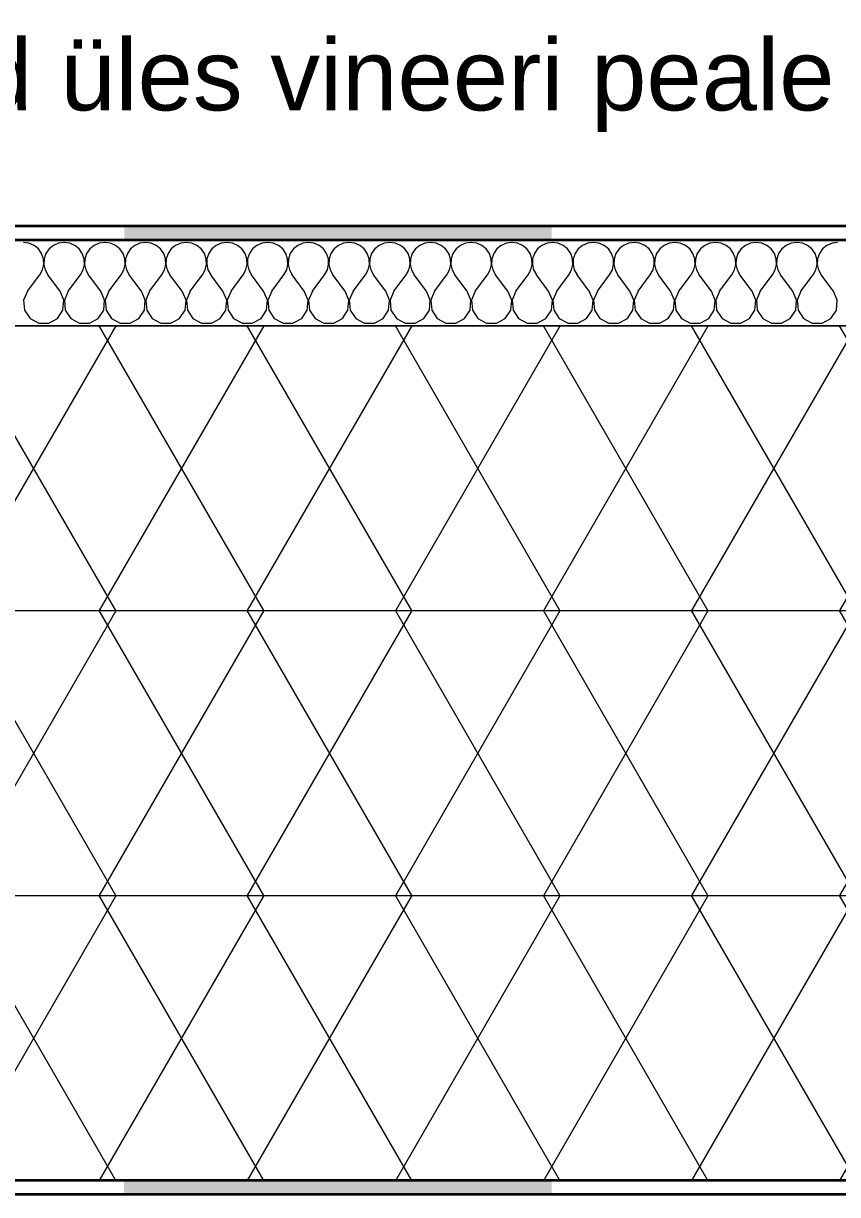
# Model space of a CAD drawing. Header units: millimetres. Extents: x 1192 to 3556, y 2820 to 4064.
# Drawn here: x 1464.8 to 1750.5, y 3300 to 3711.1 of the extents above; entities that cross this region are included whole.
import ezdxf

# ---------------------------------------------------------------- set-up
doc = ezdxf.new("R2010")
doc.units = ezdxf.units.MM
doc.header["$MEASUREMENT"] = 0
doc.linetypes.add('Wipeout_Contour', pattern=[1000, 0, -1000])
for name, color, linetype, lineweight in [('New_0_Pen_No__2', 8, 'Continuous', 15), ('New_Shell - Roof_Pen_No__1', 7, 'Continuous', 13), ('New_Shell - Roof_Pen_No__21', 7, 'Continuous', 35), ('Structural - Bearing_Pen_No__1', 7, 'Continuous', 13)]:
    doc.layers.add(name, color=color, linetype=linetype, lineweight=lineweight)
doc.layers.add('New_Shell - Roof', color=7, linetype='Continuous')
doc.layers.add('Structural - Bearing', color=7, linetype='Continuous')
doc.styles.add('GENERATED_STYLE_1', font='')
doc.styles.get('GENERATED_STYLE_1').set_extended_font_data('Arial')
doc.dimstyles.new('GENERATED_STYLE__4', dxfattribs={"dimtxt": 0.18, "dimasz": 18.24, "dimexe": 0.18, "dimexo": 0.0625, "dimgap": 0, "dimtad": 0, "dimtih": 1, "dimtoh": 1, "dimdec": 4, "dimzin": 0, "dimdsep": 46, "dimcen": 0.09, "dimadec": 0, "dimazin": 0, "dimtfac": 1, "dimtdec": 4, "dimtmove": 0, "dimatfit": 3, "dimldrblk": 'ARROWHEAD_5', "dimfxl": 0, "dimtolj": 1, "dimtzin": 0, "dimarcsym": 0})

# ---------------------------------------------------------------- blocks, each defined once
blk = doc.blocks.new('*X1')
at = {"layer": 'New_Shell - Roof_Pen_No__1', "color": 7, "linetype": 'Continuous', "lineweight": 13}
for p, q in [((1466.77, 3634.01), (1464.82, 3634.29)), ((1468.57, 3633.22), (1466.77, 3634.01)), ((1470.09, 3631.96), (1468.57, 3633.22)), ((1471.21, 3630.34), (1470.09, 3631.96)), ((1473.83, 3631.96), (1472.72, 3630.34)), ((1475.35, 3633.22), (1473.83, 3631.96)), ((1477.15, 3634.01), (1475.35, 3633.22)), ((1479.1, 3634.29), (1477.15, 3634.01)), ((1481.06, 3634.01), (1479.1, 3634.29)), ((1482.86, 3633.22), (1481.06, 3634.01)), ((1484.38, 3631.96), (1482.86, 3633.22)), ((1485.49, 3630.34), (1484.38, 3631.96)), ((1488.12, 3631.96), (1487, 3630.34)), ((1489.64, 3633.22), (1488.12, 3631.96)), ((1491.44, 3634.01), (1489.64, 3633.22)), ((1493.39, 3634.29), (1491.44, 3634.01)), ((1495.34, 3634.01), (1493.39, 3634.29)), ((1497.15, 3633.22), (1495.34, 3634.01)), ((1498.66, 3631.96), (1497.15, 3633.22)), ((1499.78, 3630.34), (1498.66, 3631.96)), ((1502.4, 3631.96), (1501.29, 3630.34)), ((1503.92, 3633.22), (1502.4, 3631.96)), ((1505.72, 3634.01), (1503.92, 3633.22)), ((1507.68, 3634.29), (1505.72, 3634.01)), ((1509.63, 3634.01), (1507.68, 3634.29)), ((1511.43, 3633.22), (1509.63, 3634.01)), ((1512.95, 3631.96), (1511.43, 3633.22)), ((1514.06, 3630.34), (1512.95, 3631.96)), ((1516.69, 3631.96), (1515.57, 3630.34)), ((1518.21, 3633.22), (1516.69, 3631.96)), ((1520.01, 3634.01), (1518.21, 3633.22)), ((1521.96, 3634.29), (1520.01, 3634.01)), ((1523.91, 3634.01), (1521.96, 3634.29)), ((1525.72, 3633.22), (1523.91, 3634.01)), ((1527.23, 3631.96), (1525.72, 3633.22)), ((1528.35, 3630.34), (1527.23, 3631.96)), ((1530.97, 3631.96), (1529.86, 3630.34)), ((1532.49, 3633.22), (1530.97, 3631.96)), ((1534.3, 3634.01), (1532.49, 3633.22)), ((1536.25, 3634.29), (1534.3, 3634.01)), ((1538.2, 3634.01), (1536.25, 3634.29)), ((1540, 3633.22), (1538.2, 3634.01)), ((1541.52, 3631.96), (1540, 3633.22)), ((1542.64, 3630.34), (1541.52, 3631.96)), ((1545.26, 3631.96), (1544.14, 3630.34)), ((1546.78, 3633.22), (1545.26, 3631.96)), ((1548.58, 3634.01), (1546.78, 3633.22)), ((1550.53, 3634.29), (1548.58, 3634.01)), ((1552.49, 3634.01), (1550.53, 3634.29)), ((1554.29, 3633.22), (1552.49, 3634.01)), ((1555.81, 3631.96), (1554.29, 3633.22)), ((1556.92, 3630.34), (1555.81, 3631.96)), ((1559.55, 3631.96), (1558.43, 3630.34)), ((1561.06, 3633.22), (1559.55, 3631.96)), ((1562.87, 3634.01), (1561.06, 3633.22)), ((1564.82, 3634.29), (1562.87, 3634.01)), ((1566.77, 3634.01), (1564.82, 3634.29)), ((1568.57, 3633.22), (1566.77, 3634.01)), ((1570.09, 3631.96), (1568.57, 3633.22)), ((1571.21, 3630.34), (1570.09, 3631.96)), ((1573.83, 3631.96), (1572.72, 3630.34)), ((1575.35, 3633.22), (1573.83, 3631.96)), ((1577.15, 3634.01), (1575.35, 3633.22)), ((1579.1, 3634.29), (1577.15, 3634.01)), ((1581.06, 3634.01), (1579.1, 3634.29)), ((1582.86, 3633.22), (1581.06, 3634.01)), ((1584.38, 3631.96), (1582.86, 3633.22)), ((1585.49, 3630.34), (1584.38, 3631.96)), ((1588.12, 3631.96), (1587, 3630.34)), ((1589.64, 3633.22), (1588.12, 3631.96)), ((1591.44, 3634.01), (1589.64, 3633.22)), ((1593.39, 3634.29), (1591.44, 3634.01)), ((1595.34, 3634.01), (1593.39, 3634.29)), ((1597.15, 3633.22), (1595.34, 3634.01)), ((1598.66, 3631.96), (1597.15, 3633.22)), ((1599.78, 3630.34), (1598.66, 3631.96)), ((1602.4, 3631.96), (1601.29, 3630.34)), ((1603.92, 3633.22), (1602.4, 3631.96)), ((1605.72, 3634.01), (1603.92, 3633.22)), ((1607.68, 3634.29), (1605.72, 3634.01)), ((1609.63, 3634.01), (1607.68, 3634.29)), ((1611.43, 3633.22), (1609.63, 3634.01)), ((1612.95, 3631.96), (1611.43, 3633.22)), ((1614.06, 3630.34), (1612.95, 3631.96)), ((1616.69, 3631.96), (1615.57, 3630.34)), ((1618.21, 3633.22), (1616.69, 3631.96)), ((1620.01, 3634.01), (1618.21, 3633.22)), ((1621.96, 3634.29), (1620.01, 3634.01)), ((1623.91, 3634.01), (1621.96, 3634.29)), ((1625.72, 3633.22), (1623.91, 3634.01)), ((1627.23, 3631.96), (1625.72, 3633.22)), ((1628.35, 3630.34), (1627.23, 3631.96)), ((1630.97, 3631.96), (1629.86, 3630.34)), ((1632.49, 3633.22), (1630.97, 3631.96)), ((1634.3, 3634.01), (1632.49, 3633.22)), ((1636.25, 3634.29), (1634.3, 3634.01)), ((1638.2, 3634.01), (1636.25, 3634.29)), ((1640, 3633.22), (1638.2, 3634.01)), ((1641.52, 3631.96), (1640, 3633.22)), ((1642.64, 3630.34), (1641.52, 3631.96)), ((1645.26, 3631.96), (1644.14, 3630.34)), ((1646.78, 3633.22), (1645.26, 3631.96)), ((1648.58, 3634.01), (1646.78, 3633.22)), ((1650.53, 3634.29), (1648.58, 3634.01)), ((1652.49, 3634.01), (1650.53, 3634.29)), ((1654.29, 3633.22), (1652.49, 3634.01)), ((1655.81, 3631.96), (1654.29, 3633.22)), ((1656.92, 3630.34), (1655.81, 3631.96)), ((1659.55, 3631.96), (1658.43, 3630.34)), ((1661.06, 3633.22), (1659.55, 3631.96)), ((1662.87, 3634.01), (1661.06, 3633.22)), ((1664.82, 3634.29), (1662.87, 3634.01)), ((1666.77, 3634.01), (1664.82, 3634.29)), ((1668.57, 3633.22), (1666.77, 3634.01)), ((1670.09, 3631.96), (1668.57, 3633.22)), ((1671.21, 3630.34), (1670.09, 3631.96)), ((1673.83, 3631.96), (1672.72, 3630.34)), ((1675.35, 3633.22), (1673.83, 3631.96)), ((1677.15, 3634.01), (1675.35, 3633.22)), ((1679.1, 3634.29), (1677.15, 3634.01)), ((1681.06, 3634.01), (1679.1, 3634.29)), ((1682.86, 3633.22), (1681.06, 3634.01)), ((1684.38, 3631.96), (1682.86, 3633.22)), ((1685.49, 3630.34), (1684.38, 3631.96)), ((1688.12, 3631.96), (1687, 3630.34)), ((1689.64, 3633.22), (1688.12, 3631.96)), ((1691.44, 3634.01), (1689.64, 3633.22)), ((1693.39, 3634.29), (1691.44, 3634.01)), ((1695.34, 3634.01), (1693.39, 3634.29)), ((1697.15, 3633.22), (1695.34, 3634.01)), ((1698.66, 3631.96), (1697.15, 3633.22)), ((1699.78, 3630.34), (1698.66, 3631.96)), ((1702.4, 3631.96), (1701.29, 3630.34)), ((1703.92, 3633.22), (1702.4, 3631.96)), ((1705.72, 3634.01), (1703.92, 3633.22)), ((1707.68, 3634.29), (1705.72, 3634.01)), ((1709.63, 3634.01), (1707.68, 3634.29)), ((1711.43, 3633.22), (1709.63, 3634.01)), ((1712.95, 3631.96), (1711.43, 3633.22)), ((1714.06, 3630.34), (1712.95, 3631.96)), ((1716.69, 3631.96), (1715.57, 3630.34)), ((1718.21, 3633.22), (1716.69, 3631.96)), ((1720.01, 3634.01), (1718.21, 3633.22)), ((1721.96, 3634.29), (1720.01, 3634.01)), ((1723.91, 3634.01), (1721.96, 3634.29)), ((1725.72, 3633.22), (1723.91, 3634.01)), ((1727.23, 3631.96), (1725.72, 3633.22)), ((1728.35, 3630.34), (1727.23, 3631.96)), ((1730.97, 3631.96), (1729.86, 3630.34)), ((1732.49, 3633.22), (1730.97, 3631.96)), ((1734.3, 3634.01), (1732.49, 3633.22)), ((1736.25, 3634.29), (1734.3, 3634.01)), ((1738.2, 3634.01), (1736.25, 3634.29)), ((1740, 3633.22), (1738.2, 3634.01)), ((1741.52, 3631.96), (1740, 3633.22)), ((1742.64, 3630.34), (1741.52, 3631.96)), ((1745.26, 3631.96), (1744.14, 3630.34)), ((1746.78, 3633.22), (1745.26, 3631.96)), ((1748.58, 3634.01), (1746.78, 3633.22)), ((1750.53, 3634.29), (1748.58, 3634.01)), ((1471.84, 3628.47), (1471.21, 3630.34)), ((1471.49, 3624.58), (1471.93, 3626.5)), ((1471.93, 3626.5), (1471.84, 3628.47)), ((1472.09, 3628.47), (1471.99, 3626.5)), ((1471.99, 3626.5), (1472.44, 3624.58)), ((1472.72, 3630.34), (1472.09, 3628.47)), ((1486.12, 3628.47), (1485.49, 3630.34)), ((1485.77, 3624.58), (1486.22, 3626.5)), ((1486.22, 3626.5), (1486.12, 3628.47)), ((1486.37, 3628.47), (1486.28, 3626.5)), ((1486.28, 3626.5), (1486.72, 3624.58)), ((1487, 3630.34), (1486.37, 3628.47)), ((1500.41, 3628.47), (1499.78, 3630.34)), ((1500.06, 3624.58), (1500.5, 3626.5)), ((1500.5, 3626.5), (1500.41, 3628.47)), ((1500.66, 3628.47), (1500.56, 3626.5)), ((1500.56, 3626.5), (1501.01, 3624.58)), ((1501.29, 3630.34), (1500.66, 3628.47)), ((1514.69, 3628.47), (1514.06, 3630.34)), ((1514.34, 3624.58), (1514.79, 3626.5)), ((1514.79, 3626.5), (1514.69, 3628.47)), ((1514.94, 3628.47), (1514.85, 3626.5)), ((1514.85, 3626.5), (1515.29, 3624.58)), ((1515.57, 3630.34), (1514.94, 3628.47)), ((1528.98, 3628.47), (1528.35, 3630.34)), ((1528.63, 3624.58), (1529.08, 3626.5)), ((1529.08, 3626.5), (1528.98, 3628.47)), ((1529.23, 3628.47), (1529.13, 3626.5)), ((1529.13, 3626.5), (1529.58, 3624.58)), ((1529.86, 3630.34), (1529.23, 3628.47)), ((1543.27, 3628.47), (1542.64, 3630.34)), ((1542.92, 3624.58), (1543.36, 3626.5)), ((1543.36, 3626.5), (1543.27, 3628.47)), ((1543.51, 3628.47), (1543.42, 3626.5)), ((1543.42, 3626.5), (1543.87, 3624.58)), ((1544.14, 3630.34), (1543.51, 3628.47)), ((1557.55, 3628.47), (1556.92, 3630.34)), ((1557.2, 3624.58), (1557.65, 3626.5)), ((1557.65, 3626.5), (1557.55, 3628.47)), ((1557.8, 3628.47), (1557.7, 3626.5)), ((1557.7, 3626.5), (1558.15, 3624.58)), ((1558.43, 3630.34), (1557.8, 3628.47)), ((1571.84, 3628.47), (1571.21, 3630.34)), ((1571.49, 3624.58), (1571.93, 3626.5)), ((1571.93, 3626.5), (1571.84, 3628.47)), ((1572.09, 3628.47), (1571.99, 3626.5)), ((1571.99, 3626.5), (1572.44, 3624.58)), ((1572.72, 3630.34), (1572.09, 3628.47)), ((1586.12, 3628.47), (1585.49, 3630.34)), ((1585.77, 3624.58), (1586.22, 3626.5)), ((1586.22, 3626.5), (1586.12, 3628.47)), ((1586.37, 3628.47), (1586.28, 3626.5)), ((1586.28, 3626.5), (1586.72, 3624.58)), ((1587, 3630.34), (1586.37, 3628.47)), ((1600.41, 3628.47), (1599.78, 3630.34)), ((1600.06, 3624.58), (1600.5, 3626.5)), ((1600.5, 3626.5), (1600.41, 3628.47)), ((1600.66, 3628.47), (1600.56, 3626.5)), ((1600.56, 3626.5), (1601.01, 3624.58)), ((1601.29, 3630.34), (1600.66, 3628.47)), ((1614.69, 3628.47), (1614.06, 3630.34)), ((1614.34, 3624.58), (1614.79, 3626.5)), ((1614.79, 3626.5), (1614.69, 3628.47)), ((1614.94, 3628.47), (1614.85, 3626.5)), ((1614.85, 3626.5), (1615.29, 3624.58)), ((1615.57, 3630.34), (1614.94, 3628.47)), ((1628.98, 3628.47), (1628.35, 3630.34)), ((1628.63, 3624.58), (1629.08, 3626.5)), ((1629.08, 3626.5), (1628.98, 3628.47)), ((1629.23, 3628.47), (1629.13, 3626.5)), ((1629.13, 3626.5), (1629.58, 3624.58)), ((1629.86, 3630.34), (1629.23, 3628.47)), ((1643.27, 3628.47), (1642.64, 3630.34)), ((1642.92, 3624.58), (1643.36, 3626.5)), ((1643.36, 3626.5), (1643.27, 3628.47)), ((1643.51, 3628.47), (1643.42, 3626.5)), ((1643.42, 3626.5), (1643.87, 3624.58)), ((1644.14, 3630.34), (1643.51, 3628.47)), ((1657.55, 3628.47), (1656.92, 3630.34)), ((1657.2, 3624.58), (1657.65, 3626.5)), ((1657.65, 3626.5), (1657.55, 3628.47)), ((1657.8, 3628.47), (1657.7, 3626.5)), ((1657.7, 3626.5), (1658.15, 3624.58)), ((1658.43, 3630.34), (1657.8, 3628.47)), ((1671.84, 3628.47), (1671.21, 3630.34)), ((1671.49, 3624.58), (1671.93, 3626.5)), ((1671.93, 3626.5), (1671.84, 3628.47)), ((1672.09, 3628.47), (1671.99, 3626.5)), ((1671.99, 3626.5), (1672.44, 3624.58)), ((1672.72, 3630.34), (1672.09, 3628.47)), ((1686.12, 3628.47), (1685.49, 3630.34)), ((1685.77, 3624.58), (1686.22, 3626.5)), ((1686.22, 3626.5), (1686.12, 3628.47)), ((1686.37, 3628.47), (1686.28, 3626.5)), ((1686.28, 3626.5), (1686.72, 3624.58)), ((1687, 3630.34), (1686.37, 3628.47)), ((1700.41, 3628.47), (1699.78, 3630.34)), ((1700.06, 3624.58), (1700.5, 3626.5)), ((1700.5, 3626.5), (1700.41, 3628.47)), ((1700.66, 3628.47), (1700.56, 3626.5)), ((1700.56, 3626.5), (1701.01, 3624.58)), ((1701.29, 3630.34), (1700.66, 3628.47)), ((1714.69, 3628.47), (1714.06, 3630.34)), ((1714.34, 3624.58), (1714.79, 3626.5)), ((1714.79, 3626.5), (1714.69, 3628.47)), ((1714.94, 3628.47), (1714.85, 3626.5)), ((1714.85, 3626.5), (1715.29, 3624.58)), ((1715.57, 3630.34), (1714.94, 3628.47)), ((1728.98, 3628.47), (1728.35, 3630.34)), ((1728.63, 3624.58), (1729.08, 3626.5)), ((1729.08, 3626.5), (1728.98, 3628.47)), ((1729.23, 3628.47), (1729.13, 3626.5)), ((1729.13, 3626.5), (1729.58, 3624.58)), ((1729.86, 3630.34), (1729.23, 3628.47)), ((1743.27, 3628.47), (1742.64, 3630.34)), ((1742.92, 3624.58), (1743.36, 3626.5)), ((1743.36, 3626.5), (1743.27, 3628.47)), ((1743.51, 3628.47), (1743.42, 3626.5)), ((1743.42, 3626.5), (1743.87, 3624.58)), ((1744.14, 3630.34), (1743.51, 3628.47)), ((1466.25, 3617.14), (1470.53, 3622.86)), ((1470.53, 3622.86), (1471.49, 3624.58)), ((1472.44, 3624.58), (1473.39, 3622.86)), ((1477.68, 3617.14), (1473.39, 3622.86)), ((1480.53, 3617.14), (1484.82, 3622.86)), ((1484.82, 3622.86), (1485.77, 3624.58)), ((1486.72, 3624.58), (1487.68, 3622.86)), ((1491.96, 3617.14), (1487.68, 3622.86)), ((1494.82, 3617.14), (1499.1, 3622.86)), ((1499.1, 3622.86), (1500.06, 3624.58)), ((1501.01, 3624.58), (1501.96, 3622.86)), ((1506.25, 3617.14), (1501.96, 3622.86)), ((1509.1, 3617.14), (1513.39, 3622.86)), ((1513.39, 3622.86), (1514.34, 3624.58)), ((1515.29, 3624.58), (1516.25, 3622.86)), ((1520.53, 3617.14), (1516.25, 3622.86)), ((1523.39, 3617.14), (1527.68, 3622.86)), ((1527.68, 3622.86), (1528.63, 3624.58)), ((1529.58, 3624.58), (1530.53, 3622.86)), ((1534.82, 3617.14), (1530.53, 3622.86)), ((1537.68, 3617.14), (1541.96, 3622.86)), ((1541.96, 3622.86), (1542.92, 3624.58)), ((1543.87, 3624.58), (1544.82, 3622.86)), ((1549.1, 3617.14), (1544.82, 3622.86)), ((1551.96, 3617.14), (1556.25, 3622.86)), ((1556.25, 3622.86), (1557.2, 3624.58)), ((1558.15, 3624.58), (1559.1, 3622.86)), ((1563.39, 3617.14), (1559.1, 3622.86)), ((1566.25, 3617.14), (1570.53, 3622.86)), ((1570.53, 3622.86), (1571.49, 3624.58)), ((1572.44, 3624.58), (1573.39, 3622.86)), ((1577.68, 3617.14), (1573.39, 3622.86)), ((1580.53, 3617.14), (1584.82, 3622.86)), ((1584.82, 3622.86), (1585.77, 3624.58)), ((1586.72, 3624.58), (1587.68, 3622.86)), ((1591.96, 3617.14), (1587.68, 3622.86)), ((1594.82, 3617.14), (1599.1, 3622.86)), ((1599.1, 3622.86), (1600.06, 3624.58)), ((1601.01, 3624.58), (1601.96, 3622.86)), ((1606.25, 3617.14), (1601.96, 3622.86)), ((1609.1, 3617.14), (1613.39, 3622.86)), ((1613.39, 3622.86), (1614.34, 3624.58)), ((1615.29, 3624.58), (1616.25, 3622.86)), ((1620.53, 3617.14), (1616.25, 3622.86)), ((1623.39, 3617.14), (1627.68, 3622.86)), ((1627.68, 3622.86), (1628.63, 3624.58)), ((1629.58, 3624.58), (1630.53, 3622.86)), ((1634.82, 3617.14), (1630.53, 3622.86)), ((1637.68, 3617.14), (1641.96, 3622.86)), ((1641.96, 3622.86), (1642.92, 3624.58)), ((1643.87, 3624.58), (1644.82, 3622.86)), ((1649.1, 3617.14), (1644.82, 3622.86)), ((1651.96, 3617.14), (1656.25, 3622.86)), ((1656.25, 3622.86), (1657.2, 3624.58)), ((1658.15, 3624.58), (1659.1, 3622.86)), ((1663.39, 3617.14), (1659.1, 3622.86)), ((1666.25, 3617.14), (1670.53, 3622.86)), ((1670.53, 3622.86), (1671.49, 3624.58)), ((1672.44, 3624.58), (1673.39, 3622.86)), ((1677.68, 3617.14), (1673.39, 3622.86)), ((1680.53, 3617.14), (1684.82, 3622.86)), ((1684.82, 3622.86), (1685.77, 3624.58)), ((1686.72, 3624.58), (1687.68, 3622.86)), ((1691.96, 3617.14), (1687.68, 3622.86)), ((1694.82, 3617.14), (1699.1, 3622.86)), ((1699.1, 3622.86), (1700.06, 3624.58)), ((1701.01, 3624.58), (1701.96, 3622.86)), ((1706.25, 3617.14), (1701.96, 3622.86)), ((1709.1, 3617.14), (1713.39, 3622.86)), ((1713.39, 3622.86), (1714.34, 3624.58)), ((1715.29, 3624.58), (1716.25, 3622.86)), ((1720.53, 3617.14), (1716.25, 3622.86)), ((1723.39, 3617.14), (1727.68, 3622.86)), ((1727.68, 3622.86), (1728.63, 3624.58)), ((1729.58, 3624.58), (1730.53, 3622.86)), ((1734.82, 3617.14), (1730.53, 3622.86)), ((1737.68, 3617.14), (1741.96, 3622.86)), ((1741.96, 3622.86), (1742.92, 3624.58)), ((1743.87, 3624.58), (1744.82, 3622.86)), ((1749.1, 3617.14), (1744.82, 3622.86)), ((1466.25, 3617.14), (1464.9, 3613.93)), ((1464.9, 3613.93), (1465.23, 3610.47)), ((1479.02, 3613.93), (1477.68, 3617.14)), ((1478.69, 3610.47), (1479.02, 3613.93)), ((1480.53, 3617.14), (1479.19, 3613.93)), ((1479.19, 3613.93), (1479.52, 3610.47)), ((1493.31, 3613.93), (1491.96, 3617.14)), ((1492.98, 3610.47), (1493.31, 3613.93)), ((1494.82, 3617.14), (1493.47, 3613.93)), ((1493.47, 3613.93), (1493.8, 3610.47)), ((1507.59, 3613.93), (1506.25, 3617.14)), ((1507.27, 3610.47), (1507.59, 3613.93)), ((1509.1, 3617.14), (1507.76, 3613.93)), ((1507.76, 3613.93), (1508.09, 3610.47)), ((1521.88, 3613.93), (1520.53, 3617.14)), ((1521.55, 3610.47), (1521.88, 3613.93)), ((1523.39, 3617.14), (1522.04, 3613.93)), ((1522.04, 3613.93), (1522.37, 3610.47)), ((1536.17, 3613.93), (1534.82, 3617.14)), ((1535.84, 3610.47), (1536.17, 3613.93)), ((1537.68, 3617.14), (1536.33, 3613.93)), ((1536.33, 3613.93), (1536.66, 3610.47)), ((1550.45, 3613.93), (1549.1, 3617.14)), ((1550.12, 3610.47), (1550.45, 3613.93)), ((1551.96, 3617.14), (1550.62, 3613.93)), ((1550.62, 3613.93), (1550.94, 3610.47)), ((1564.74, 3613.93), (1563.39, 3617.14)), ((1564.41, 3610.47), (1564.74, 3613.93)), ((1566.25, 3617.14), (1564.9, 3613.93)), ((1564.9, 3613.93), (1565.23, 3610.47)), ((1579.02, 3613.93), (1577.68, 3617.14)), ((1578.69, 3610.47), (1579.02, 3613.93)), ((1580.53, 3617.14), (1579.19, 3613.93)), ((1579.19, 3613.93), (1579.52, 3610.47)), ((1593.31, 3613.93), (1591.96, 3617.14)), ((1592.98, 3610.47), (1593.31, 3613.93)), ((1594.82, 3617.14), (1593.47, 3613.93)), ((1593.47, 3613.93), (1593.8, 3610.47)), ((1607.59, 3613.93), (1606.25, 3617.14)), ((1607.27, 3610.47), (1607.59, 3613.93)), ((1609.1, 3617.14), (1607.76, 3613.93)), ((1607.76, 3613.93), (1608.09, 3610.47)), ((1621.88, 3613.93), (1620.53, 3617.14)), ((1621.55, 3610.47), (1621.88, 3613.93)), ((1623.39, 3617.14), (1622.04, 3613.93)), ((1622.04, 3613.93), (1622.37, 3610.47)), ((1636.17, 3613.93), (1634.82, 3617.14)), ((1635.84, 3610.47), (1636.17, 3613.93)), ((1637.68, 3617.14), (1636.33, 3613.93)), ((1636.33, 3613.93), (1636.66, 3610.47)), ((1650.45, 3613.93), (1649.1, 3617.14)), ((1650.12, 3610.47), (1650.45, 3613.93)), ((1651.96, 3617.14), (1650.62, 3613.93)), ((1650.62, 3613.93), (1650.94, 3610.47)), ((1664.74, 3613.93), (1663.39, 3617.14)), ((1664.41, 3610.47), (1664.74, 3613.93)), ((1666.25, 3617.14), (1664.9, 3613.93)), ((1664.9, 3613.93), (1665.23, 3610.47)), ((1679.02, 3613.93), (1677.68, 3617.14)), ((1678.69, 3610.47), (1679.02, 3613.93)), ((1680.53, 3617.14), (1679.19, 3613.93)), ((1679.19, 3613.93), (1679.52, 3610.47)), ((1693.31, 3613.93), (1691.96, 3617.14)), ((1692.98, 3610.47), (1693.31, 3613.93)), ((1694.82, 3617.14), (1693.47, 3613.93)), ((1693.47, 3613.93), (1693.8, 3610.47)), ((1707.59, 3613.93), (1706.25, 3617.14)), ((1707.27, 3610.47), (1707.59, 3613.93)), ((1709.1, 3617.14), (1707.76, 3613.93)), ((1707.76, 3613.93), (1708.09, 3610.47)), ((1721.88, 3613.93), (1720.53, 3617.14)), ((1721.55, 3610.47), (1721.88, 3613.93)), ((1723.39, 3617.14), (1722.04, 3613.93)), ((1722.04, 3613.93), (1722.37, 3610.47)), ((1736.17, 3613.93), (1734.82, 3617.14)), ((1735.84, 3610.47), (1736.17, 3613.93)), ((1737.68, 3617.14), (1736.33, 3613.93)), ((1736.33, 3613.93), (1736.66, 3610.47)), ((1750.45, 3613.93), (1749.1, 3617.14)), ((1750.12, 3610.47), (1750.45, 3613.93)), ((1465.23, 3610.47), (1467.16, 3607.57)), ((1476.77, 3607.57), (1478.69, 3610.47)), ((1479.52, 3610.47), (1481.44, 3607.57)), ((1491.05, 3607.57), (1492.98, 3610.47)), ((1493.8, 3610.47), (1495.73, 3607.57)), ((1505.34, 3607.57), (1507.27, 3610.47)), ((1508.09, 3610.47), (1510.01, 3607.57)), ((1519.63, 3607.57), (1521.55, 3610.47)), ((1522.37, 3610.47), (1524.3, 3607.57)), ((1533.91, 3607.57), (1535.84, 3610.47)), ((1536.66, 3610.47), (1538.58, 3607.57)), ((1548.2, 3607.57), (1550.12, 3610.47)), ((1550.94, 3610.47), (1552.87, 3607.57)), ((1562.48, 3607.57), (1564.41, 3610.47)), ((1565.23, 3610.47), (1567.16, 3607.57)), ((1576.77, 3607.57), (1578.69, 3610.47)), ((1579.52, 3610.47), (1581.44, 3607.57)), ((1591.05, 3607.57), (1592.98, 3610.47)), ((1593.8, 3610.47), (1595.73, 3607.57)), ((1605.34, 3607.57), (1607.27, 3610.47)), ((1608.09, 3610.47), (1610.01, 3607.57)), ((1619.63, 3607.57), (1621.55, 3610.47)), ((1622.37, 3610.47), (1624.3, 3607.57)), ((1633.91, 3607.57), (1635.84, 3610.47)), ((1636.66, 3610.47), (1638.58, 3607.57)), ((1648.2, 3607.57), (1650.12, 3610.47)), ((1650.94, 3610.47), (1652.87, 3607.57)), ((1662.48, 3607.57), (1664.41, 3610.47)), ((1665.23, 3610.47), (1667.16, 3607.57)), ((1676.77, 3607.57), (1678.69, 3610.47)), ((1679.52, 3610.47), (1681.44, 3607.57)), ((1691.05, 3607.57), (1692.98, 3610.47)), ((1693.8, 3610.47), (1695.73, 3607.57)), ((1705.34, 3607.57), (1707.27, 3610.47)), ((1708.09, 3610.47), (1710.01, 3607.57)), ((1719.63, 3607.57), (1721.55, 3610.47)), ((1722.37, 3610.47), (1724.3, 3607.57)), ((1733.91, 3607.57), (1735.84, 3610.47)), ((1736.66, 3610.47), (1738.58, 3607.57)), ((1748.2, 3607.57), (1750.12, 3610.47)), ((1467.16, 3607.57), (1470.22, 3605.93)), ((1470.22, 3605.93), (1473.7, 3605.93)), ((1473.7, 3605.93), (1476.77, 3607.57)), ((1481.44, 3607.57), (1484.51, 3605.93)), ((1484.51, 3605.93), (1487.99, 3605.93)), ((1487.99, 3605.93), (1491.05, 3607.57)), ((1495.73, 3607.57), (1498.79, 3605.93)), ((1498.79, 3605.93), (1502.27, 3605.93)), ((1502.27, 3605.93), (1505.34, 3607.57)), ((1510.01, 3607.57), (1513.08, 3605.93)), ((1513.08, 3605.93), (1516.56, 3605.93)), ((1516.56, 3605.93), (1519.63, 3607.57)), ((1524.3, 3607.57), (1527.36, 3605.93)), ((1527.36, 3605.93), (1530.84, 3605.93)), ((1530.84, 3605.93), (1533.91, 3607.57)), ((1538.58, 3607.57), (1541.65, 3605.93)), ((1541.65, 3605.93), (1545.13, 3605.93)), ((1545.13, 3605.93), (1548.2, 3607.57)), ((1552.87, 3607.57), (1555.94, 3605.93)), ((1555.94, 3605.93), (1559.42, 3605.93)), ((1559.42, 3605.93), (1562.48, 3607.57)), ((1567.16, 3607.57), (1570.22, 3605.93)), ((1570.22, 3605.93), (1573.7, 3605.93)), ((1573.7, 3605.93), (1576.77, 3607.57)), ((1581.44, 3607.57), (1584.51, 3605.93)), ((1584.51, 3605.93), (1587.99, 3605.93)), ((1587.99, 3605.93), (1591.05, 3607.57)), ((1595.73, 3607.57), (1598.79, 3605.93)), ((1598.79, 3605.93), (1602.27, 3605.93)), ((1602.27, 3605.93), (1605.34, 3607.57)), ((1610.01, 3607.57), (1613.08, 3605.93)), ((1613.08, 3605.93), (1616.56, 3605.93)), ((1616.56, 3605.93), (1619.63, 3607.57)), ((1624.3, 3607.57), (1627.36, 3605.93)), ((1627.36, 3605.93), (1630.84, 3605.93)), ((1630.84, 3605.93), (1633.91, 3607.57)), ((1638.58, 3607.57), (1641.65, 3605.93)), ((1641.65, 3605.93), (1645.13, 3605.93)), ((1645.13, 3605.93), (1648.2, 3607.57)), ((1652.87, 3607.57), (1655.94, 3605.93)), ((1655.94, 3605.93), (1659.42, 3605.93)), ((1659.42, 3605.93), (1662.48, 3607.57)), ((1667.16, 3607.57), (1670.22, 3605.93)), ((1670.22, 3605.93), (1673.7, 3605.93)), ((1673.7, 3605.93), (1676.77, 3607.57)), ((1681.44, 3607.57), (1684.51, 3605.93)), ((1684.51, 3605.93), (1687.99, 3605.93)), ((1687.99, 3605.93), (1691.05, 3607.57)), ((1695.73, 3607.57), (1698.79, 3605.93)), ((1698.79, 3605.93), (1702.27, 3605.93)), ((1702.27, 3605.93), (1705.34, 3607.57)), ((1710.01, 3607.57), (1713.08, 3605.93)), ((1713.08, 3605.93), (1716.56, 3605.93)), ((1716.56, 3605.93), (1719.63, 3607.57)), ((1724.3, 3607.57), (1727.36, 3605.93)), ((1727.36, 3605.93), (1730.84, 3605.93)), ((1730.84, 3605.93), (1733.91, 3607.57)), ((1738.58, 3607.57), (1741.65, 3605.93)), ((1741.65, 3605.93), (1745.13, 3605.93)), ((1745.13, 3605.93), (1748.2, 3607.57))]:
    blk.add_line(p, q, dxfattribs=at)
blk = doc.blocks.new('*X2')
at = {"layer": 'New_Shell - Roof', "linetype": 'Continuous', "lineweight": 0, "true_color": 0x000000}
blk.add_hatch(color=18, dxfattribs=at).paths.add_polyline_path([(1500.18, 3635), (1650.18, 3635), (1650.18, 3640), (1500.18, 3640)])
blk = doc.blocks.new('*X3')
at = {"layer": 'New_Shell - Roof', "linetype": 'Continuous', "lineweight": 0, "true_color": 0x000000}
for points in [[(1500.17, 3305), (1500.17, 3300.04), (1650.17, 3300.04), (1650.17, 3305)], [(1650.16, 3300.04), (1500.16, 3300.04), (1500.16, 3300), (1650.16, 3300)]]:
    blk.add_hatch(color=18, dxfattribs=at).paths.add_polyline_path(points)
blk = doc.blocks.new('ARROWHEAD_5')
at = {"linetype": 'Continuous', "lineweight": 0}
blk.add_hatch(color=0, dxfattribs=at).paths.add_polyline_path([(-1, 0.2679), (0, 0), (-1, -0.2679)])
at = {"color": 0, "linetype": 'Continuous', "lineweight": 0}
blk.add_line((0, 0), (-1, 0), dxfattribs=at)

msp = doc.modelspace()

# ---------------------------------------------------------------- linework, layer by layer
at = {"layer": 'New_Shell - Roof_Pen_No__21', "color": 7, "linetype": 'Continuous', "lineweight": 35}
for p, q in [((2243.9416, 3640), (1192.4772, 3640)), ((2268.7224, 3635), (1192.4772, 3635)), ((2268.7224, 3300), (1192.4772, 3300))]:
    msp.add_line(p, q, dxfattribs=at)

# ---------------------------------------------------------------- block references
at = {"layer": 'New_Shell - Roof_Pen_No__1', "color": 7, "linetype": 'Continuous', "lineweight": 13}
msp.add_blockref('*X2', (0, 0), dxfattribs=at)

# ---------------------------------------------------------------- texts
at = {"layer": 'New_0_Pen_No__2', "color": 8, "linetype": 'Continuous', "lineweight": 15, "insert": (1250.557, 3673.0806), "char_height": 25, "attachment_point": 7, "style": 'GENERATED_STYLE_1'}
msp.add_mtext('\\A1;{\\pql;\\fArial|b0|i0|c0|p34;SBS pööratud üles vineeri peale \\fArial|b0|i0|c0|p34;min. 300mm}', dxfattribs=at)

# ---------------------------------------------------------------- leaders
at = {"layer": 'New_0_Pen_No__2', "color": 8, "linetype": 'Continuous', "lineweight": 15, "annotation_type": 0, "has_hookline": 1, "hookline_direction": 1, "text_width": 622.55}
msp.add_leader([(2282.5127, 3647.1566), (2203.1679, 3720.9205), (1873.107, 3720.9205)], dimstyle='GENERATED_STYLE__4', dxfattribs=at)

# ---------------------------------------------------------------- wipeouts: each hides what was drawn before it
at = {"color": 254, "linetype": 'Wipeout_Contour', "lineweight": 0, "ltscale": 19275.430859}
msp.add_wipeout([(1192.4772, 3405), (1192.4772, 3305), (2241.3018, 3305), (2288.3729, 3352.0711), (2288.3729, 3405)], dxfattribs=at).dxf.layer = 'Structural - Bearing'

# ---------------------------------------------------------------- next in the draw order: hatches: boundary and pattern name
at = {"layer": 'Structural - Bearing_Pen_No__1', "linetype": 'Continuous', "lineweight": 13}
h = msp.add_hatch(dxfattribs=at)
h.set_pattern_fill('Batt_Insulation_0001', style=0, pattern_type=2)
h.set_pattern_definition([(60, (1312.477, 3804.864), (-38.9711, 22.5), []), (120, (1312.477, 3804.864), (38.9711, 22.5), [])])
h.paths.add_polyline_path([(1192.4772, 3405), (1192.4772, 3305), (2241.3018, 3305), (2288.3729, 3352.0711), (2288.3729, 3405)])

# ---------------------------------------------------------------- next in the draw order: linework, layer by layer
at = {"layer": 'New_Shell - Roof_Pen_No__21', "color": 7, "linetype": 'Continuous', "lineweight": 35}
msp.add_line((2248.3729, 3305), (1192.4772, 3305), dxfattribs=at)
at = {"layer": 'Structural - Bearing_Pen_No__1', "color": 7, "linetype": 'Continuous', "lineweight": 13, "flags": 128}
msp.add_lwpolyline([(1192.4772, 3405), (1192.4772, 3305), (2241.3018, 3305), (2288.3729, 3352.0711), (2288.3729, 3405)], close=True, dxfattribs=at)

# ---------------------------------------------------------------- next in the draw order: block references
at = {"layer": 'New_Shell - Roof_Pen_No__1', "color": 7, "linetype": 'Continuous', "lineweight": 13}
msp.add_blockref('*X3', (0, 0), dxfattribs=at)

# ---------------------------------------------------------------- next in the draw order: wipeouts: each hides what was drawn before it
at = {"color": 254, "linetype": 'Wipeout_Contour', "lineweight": 0, "ltscale": 15598.362438}
msp.add_wipeout([(1192.4772, 3405), (2288.3729, 3405), (2288.3729, 3504.9999), (1192.4772, 3504.9999)], dxfattribs=at).dxf.layer = 'Structural - Bearing'

# ---------------------------------------------------------------- next in the draw order: hatches: boundary and pattern name
at = {"layer": 'Structural - Bearing_Pen_No__1', "linetype": 'Continuous', "lineweight": 13}
h = msp.add_hatch(dxfattribs=at)
h.set_pattern_fill('Batt_Insulation_0001', style=0, pattern_type=2)
h.set_pattern_definition([(60, (1312.477, 3904.864), (-38.9711, 22.5), []), (120, (1312.477, 3904.864), (38.9711, 22.5), [])])
h.paths.add_polyline_path([(1192.4772, 3405), (2288.3729, 3405), (2288.3729, 3504.9999), (1192.4772, 3504.9999)])

# ---------------------------------------------------------------- next in the draw order: linework, layer by layer
at = {"layer": 'Structural - Bearing_Pen_No__1', "color": 7, "linetype": 'Continuous', "lineweight": 13, "flags": 128}
msp.add_lwpolyline([(1192.4772, 3405), (2288.3729, 3405), (2288.3729, 3504.9999), (1192.4772, 3504.9999)], close=True, dxfattribs=at)

# ---------------------------------------------------------------- next in the draw order: wipeouts: each hides what was drawn before it
at = {"color": 254, "linetype": 'Wipeout_Contour', "lineweight": 0, "ltscale": 15955.154509}
msp.add_wipeout([(1192.4772, 3504.9999), (2288.3729, 3504.9999), (2288.3729, 3604.9998), (1192.4772, 3604.9998)], dxfattribs=at).dxf.layer = 'Structural - Bearing'

# ---------------------------------------------------------------- next in the draw order: hatches: boundary and pattern name
at = {"layer": 'Structural - Bearing_Pen_No__1', "linetype": 'Continuous', "lineweight": 13}
h = msp.add_hatch(dxfattribs=at)
h.set_pattern_fill('Batt_Insulation_0001', style=0, pattern_type=2)
h.set_pattern_definition([(60, (1312.477, 4004.864), (-38.9711, 22.5), []), (120, (1312.477, 4004.864), (38.9711, 22.5), [])])
h.paths.add_polyline_path([(1192.4772, 3504.9999), (2288.3729, 3504.9999), (2288.3729, 3604.9998), (1192.4772, 3604.9998)])

# ---------------------------------------------------------------- next in the draw order: linework, layer by layer
at = {"layer": 'New_Shell - Roof_Pen_No__1', "color": 7, "linetype": 'Continuous', "lineweight": 13, "flags": 128}
msp.add_lwpolyline([(2293.3729, 3635), (1192.4772, 3635), (1192.4772, 3605), (2293.3729, 3605)], close=True, dxfattribs=at)
at = {"layer": 'Structural - Bearing_Pen_No__1', "color": 7, "linetype": 'Continuous', "lineweight": 13, "flags": 128}
msp.add_lwpolyline([(1192.4772, 3504.9999), (2288.3729, 3504.9999), (2288.3729, 3604.9998), (1192.4772, 3604.9998)], close=True, dxfattribs=at)

# ---------------------------------------------------------------- next in the draw order: block references
at = {"layer": 'New_Shell - Roof_Pen_No__1', "color": 7, "linetype": 'Continuous', "lineweight": 13}
msp.add_blockref('*X1', (0, 0), dxfattribs=at)

# ---------------------------------------------------------------- next in the draw order: leaders
at = {"layer": 'New_0_Pen_No__2', "color": 8, "linetype": 'Continuous', "lineweight": 15, "annotation_type": 0, "has_hookline": 1, "hookline_direction": 1, "text_width": 696.325}
msp.add_leader([(2293.3729, 3479.7781), (2109.5653, 3673.0806), (1946.882, 3673.0806)], dimstyle='GENERATED_STYLE__4', dxfattribs=at)

doc.saveas('drawing.dxf')
